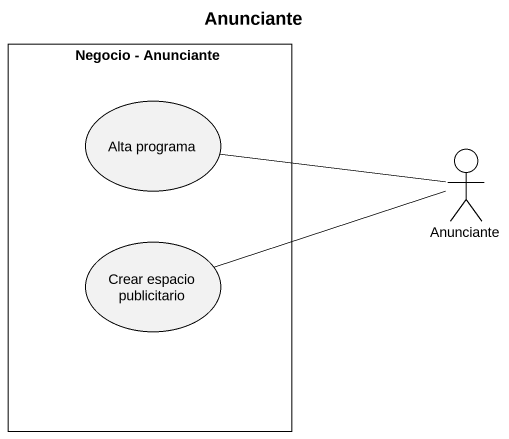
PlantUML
@startuml
title Anunciante
rectangle "Negocio - Anunciante" as Negocio_Anunciante {
  usecase "Alta programa" as Alta_programa
  usecase "Crear espacio publicitario" as Crear_espacio_publicitario
}
actor Anunciante
Anunciante -left- Alta_programa
Anunciante -left- Crear_espacio_publicitario
@enduml
